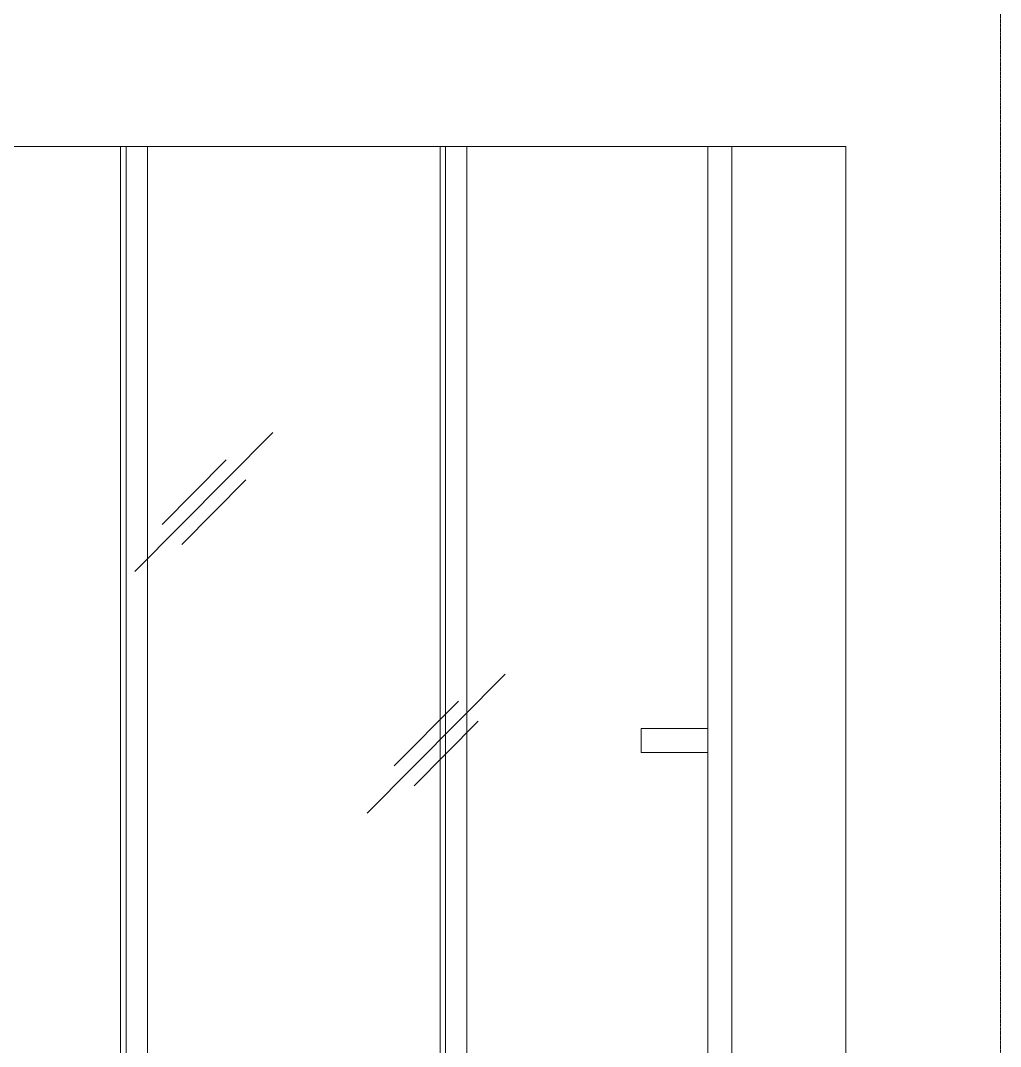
# Model space of a CAD drawing. Header units: millimetres. Extents: x -10599 to 108788, y -9455 to 93550.
# Drawn here: x 36907 to 39631, y 2350 to 5200 of the extents above; entities that cross this region are included whole.
import ezdxf

# ---------------------------------------------------------------- set-up
doc = ezdxf.new("R2010")
doc.units = ezdxf.units.MM
doc.linetypes.add('Grid Line', pattern=[4.2, 3, -0.6, 0, -0.6])
for name, color, linetype, lineweight in [('A-GLAZ-CWMG', 55, 'Continuous', 5), ('KINH', 152, 'Continuous', 5), ('NET-THAY', 2, 'Continuous', 9), ('TRUC', 225, 'Continuous', 5)]:
    doc.layers.add(name, color=color, linetype=linetype, lineweight=lineweight)

# ---------------------------------------------------------------- blocks, each defined once
blk = doc.blocks.new('Rectangular Mullion - Rectangular Mullion-1982649-MẶT ĐỨNG 1-14')
at = {"layer": 'A-GLAZ-CWMG'}
for p, q in [((38631.7, 3166.7), (38631.7, 3233.3)), ((38817.2, 3233.3), (38631.7, 3233.3)), ((38817.2, 3233.3), (38817.2, 3166.7)), ((38817.2, 3166.7), (38631.7, 3166.7))]:
    blk.add_line(p, q, dxfattribs=at)
blk = doc.blocks.new('Rectangular Mullion - Rectangular Mullion-1978306-MẶT ĐỨNG 1-14')
at = {"layer": 'A-GLAZ-CWMG'}
for p, q in [((38817.2, 4850), (38817.2, 3200)), ((38883.9, 4850), (38883.9, 3200))]:
    blk.add_line(p, q, dxfattribs=at)
blk = doc.blocks.new('Rectangular Mullion - Rectangular Mullion-1978308-MẶT ĐỨNG 1-14')
at = {"layer": 'A-GLAZ-CWMG'}
for p, q in [((38817.2, 3200), (38817.2, 2200)), ((38883.9, 3200), (38883.9, 2200))]:
    blk.add_line(p, q, dxfattribs=at)
blk = doc.blocks.new('Rectangular Mullion - Rectangular Mullion-V42-MẶT ĐỨNG 1-14')
at = {"layer": 'A-GLAZ-CWMG'}
for p, q in [((38073.2, 4850), (38073.2, 2233.3)), ((38088.5, 4850), (38088.5, 2200)), ((38147.7, 4850), (38147.7, 2200))]:
    blk.add_line(p, q, dxfattribs=at)

msp = doc.modelspace()

# ---------------------------------------------------------------- hatches: boundary and pattern name
at = {"layer": 'KINH'}
h = msp.add_hatch(dxfattribs=at)
h.set_pattern_fill('FP_11', color=256, angle=360, style=0, pattern_type=2)
h.set_pattern_definition([(45.204, (23230.7, -8448.4), (0.002, 2032), [252.7, -2610.8]), (45.204, (23175.9, -8393.3), (0.002, 2032), [252.7, -2610.8]), (45.204, (23100.5, -8524.3), (0.002, 2032), [544.27, -2319.24]), (45.204, (21858.7, -7087), (0.002, 2032), [252.7, -2610.8]), (45.204, (21803.9, -7031.8), (0.002, 2032), [252.7, -2610.8]), (45.204, (21728.6, -7162.9), (0.002, 2032), [544.27, -2319.24])])
h.paths.add_polyline_path([(39225.7, 327.3), (39225.7, 4850), (32625.7, 4850), (32625.7, 327.3)])

# ---------------------------------------------------------------- linework, layer by layer
at = {"layer": 'NET-THAY'}
for p, q in [((32625.7, 4850), (39200.5, 4850)), ((39200.5, 4850), (39200.5, -450))]:
    msp.add_line(p, q, dxfattribs=at)
at = {"layer": 'TRUC', "linetype": 'Grid Line'}
msp.add_line((39630.5, -6601.6), (39630.5, 91838.4), dxfattribs=at)

# ---------------------------------------------------------------- block references
at = {"layer": 'A-GLAZ-CWMG'}
for name, p in [('Rectangular Mullion - Rectangular Mullion-V42-MẶT ĐỨNG 1-14', (-888, 0)), ('Rectangular Mullion - Rectangular Mullion-V42-MẶT ĐỨNG 1-14', (0, 0)), ('Rectangular Mullion - Rectangular Mullion-1978306-MẶT ĐỨNG 1-14', (0, 0)), ('Rectangular Mullion - Rectangular Mullion-1982649-MẶT ĐỨNG 1-14', (0, 0)), ('Rectangular Mullion - Rectangular Mullion-1978308-MẶT ĐỨNG 1-14', (0, 0))]:
    msp.add_blockref(name, p, dxfattribs=at)

doc.saveas('drawing.dxf')
